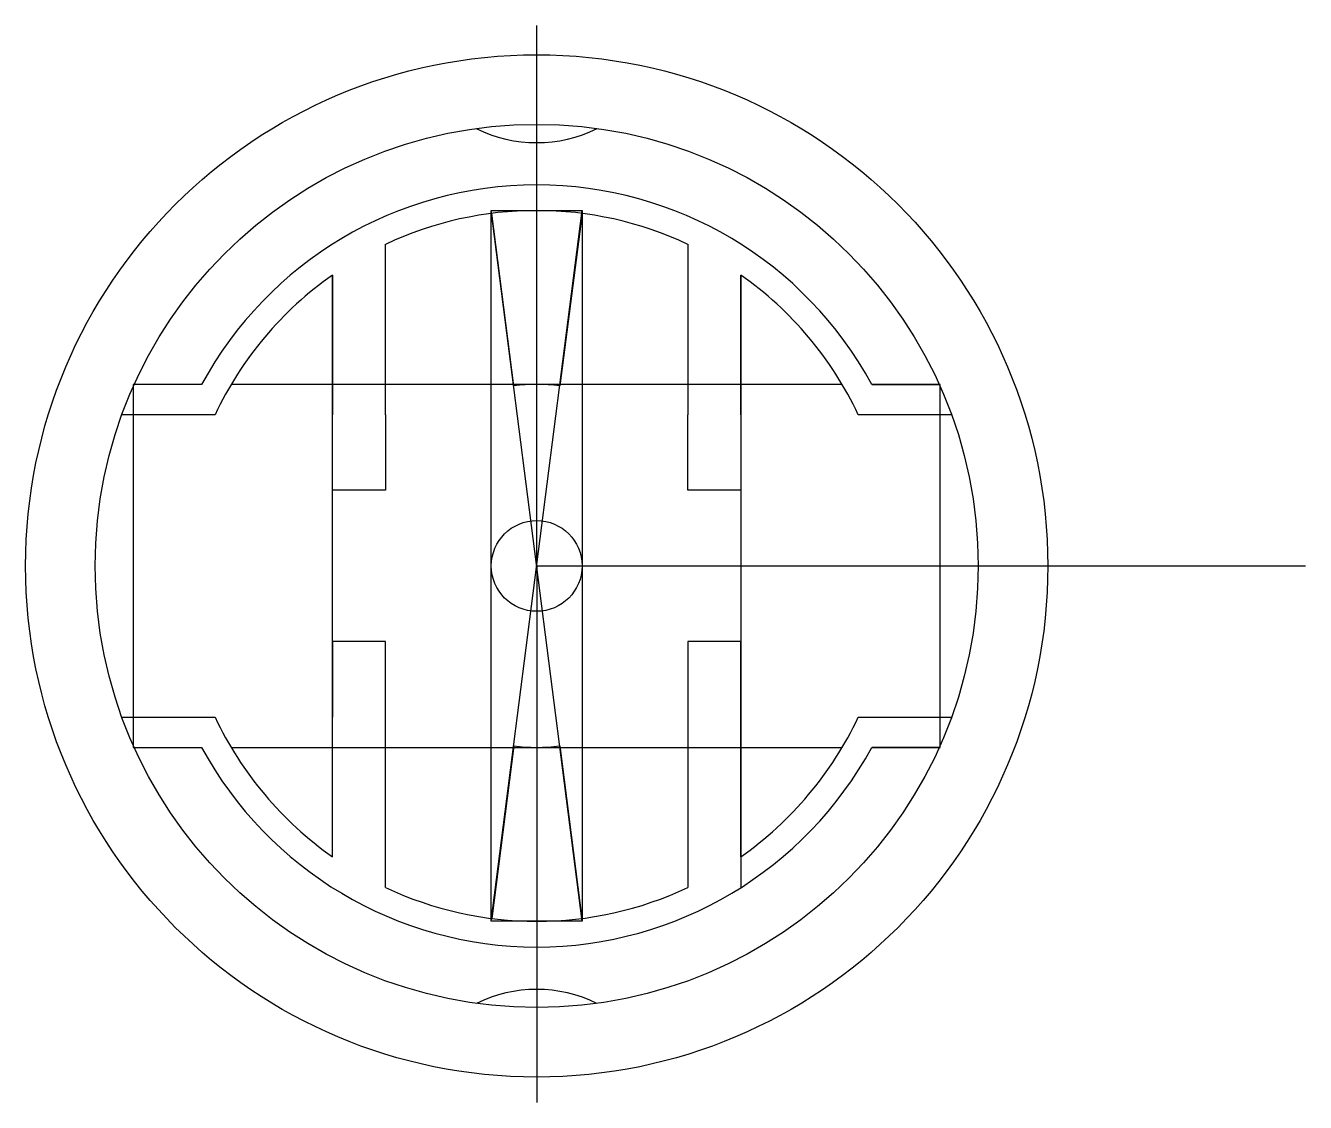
# Model space of a CAD drawing. Header units: centimetres. Extents: x -1.69 to 2.54, y -1.77 to 1.79.
import ezdxf

# ---------------------------------------------------------------- set-up
doc = ezdxf.new("R2010")
doc.units = ezdxf.units.CM
doc.header["$MEASUREMENT"] = 0
doc.layers.add('Blendr Garmin mount v8_Sketch1', color=7, linetype='Continuous')

msp = doc.modelspace()

# ---------------------------------------------------------------- linework, layer by layer
at = {"layer": 'Blendr Garmin mount v8_Sketch1'}
for p, q in [((0, 0), (0, 1.7865)), ((0.15, -1.175), (-0.15, 1.175)), ((-0.15, -1.175), (0.15, 1.175)), ((-0.15, -1.175), (-0.15, 1.175)), ((-0.15, 1.175), (0.15, 1.175)), ((-0.076, 0.5952), (-0.1488, 1.1655)), ((0.15, 1.1654), (0.076, 0.5952)), ((0.15, 1.175), (0.15, -1.175)), ((-0.5, 0.5), (-0.5, 1.0637)), ((0.5, 1.0637), (0.5, 0.5)), ((-0.675, 0.9618), (-0.675, 0.5)), ((-0.675, -0.9618), (-0.675, 0.9618)), ((0.675, 0.5), (0.675, 0.9618)), ((0.675, 0.9618), (0.675, -1.0637)), ((-1.108, 0.6), (-1.334, 0.6)), ((-1.108, 0.6), (-1.334, 0.6)), ((-1.334, 0.6), (-1.334, -0.6)), ((1.0103, 0.6), (-1.0103, 0.6)), ((1.108, 0.6), (1.334, 0.6)), ((1.334, 0.6), (1.108, 0.6)), ((1.334, -0.6), (1.334, 0.6)), ((-1.0633, 0.5), (-1.3717, 0.5)), ((-0.675, 0.25), (-0.675, 0.5)), ((-0.5, 0.5), (-0.5, 0.25)), ((0.5, 0.25), (0.5, 0.5)), ((0.675, 0.5), (0.675, 0.25)), ((1.3717, 0.5), (1.0633, 0.5)), ((-0.5, 0.25), (-0.675, 0.25)), ((0.675, 0.25), (0.5, 0.25)), ((0, 0), (2.5419, 0)), ((0, 0), (0, -1.7738)), ((-0.5, -0.25), (-0.675, -0.25)), ((-0.675, -0.25), (-0.675, -0.5)), ((-0.5, -0.5), (-0.5, -0.25)), ((0.675, -0.25), (0.5, -0.25)), ((0.5, -0.25), (0.5, -0.5)), ((0.675, -0.5), (0.675, -0.25)), ((-1.3717, -0.5), (-1.0633, -0.5)), ((-0.675, -0.9618), (-0.675, -0.5)), ((-0.5, -1.0637), (-0.5, -0.5)), ((0.5, -0.5), (0.5, -1.0637)), ((0.675, -0.9618), (0.675, -0.5)), ((1.0633, -0.5), (1.3717, -0.5)), ((-1.334, -0.6), (-1.108, -0.6)), ((-1.331, -0.6), (-1.108, -0.6)), ((-1.0103, -0.6), (1.0103, -0.6)), ((-0.076, -0.5952), (-0.1488, -1.1655)), ((0.076, -0.5952), (0.15, -1.175)), ((1.108, -0.6), (1.334, -0.6)), ((1.331, -0.6), (1.108, -0.6)), ((0.15, -1.175), (-0.15, -1.175))]:
    msp.add_line(p, q, dxfattribs=at)
for radius in [1.69, 1.46, 0.15]:
    msp.add_circle((0, 0), radius, dxfattribs=at)
for centre, radius, start, end in [((0, 1.8515), 0.452, 243.7238, 296.2762), ((0, 0), 1.26, 28.4369, 151.5631), ((0, 0), 1.175, 64.8157, 115.1843), ((0, 0), 1.175, 125.0624, 154.8157), ((0, 0), 1.175, 25.1843, 54.9376), ((0, 0), 0.6, 82.725, 97.275), ((0, 0), 1.175, 205.1843, 234.9376), ((0, 0), 1.175, 305.0624, 334.8157), ((0, 0), 1.26, 208.4369, 331.5631), ((0, 0), 0.6, 262.725, 277.275), ((0, 0), 1.175, 244.8157, 295.1843), ((0, -1.852), 0.4518, 63.8602, 116.1398)]:
    msp.add_arc(centre, radius, start, end, dxfattribs=at)
msp.add_point((0, 0), dxfattribs=at)
msp.add_point((0, 0), dxfattribs=at)
msp.add_point((0, 0), dxfattribs=at)
msp.add_point((0, 0), dxfattribs=at)
msp.add_point((0, 0), dxfattribs=at)
msp.add_point((0, 0), dxfattribs=at)

doc.saveas('drawing.dxf')
